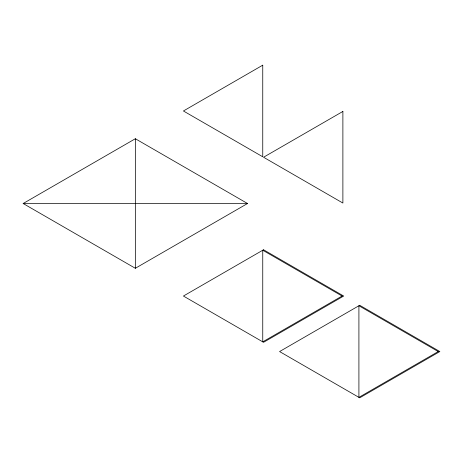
<?xml version="1.0" encoding="UTF-8"?>
<svg xmlns="http://www.w3.org/2000/svg" width="463" height="463" viewBox="0 0 463 463"><rect width="100%" height="100%" fill="white"/><g stroke="black" fill="none" stroke-linecap="round" stroke-linejoin="round"><path stroke-width="0.69" d="M23.15 203.512L135.341 138.738L247.526 203.512L135.341 268.28L23.15 203.512L247.526 203.512M135.341 138.738L135.341 268.28M262.752 65.179L183.417 110.981L262.752 156.783L262.752 65.179M342.886 111.444L263.551 157.246L342.886 203.049L342.886 111.444M263.551 249.777L183.417 296.042L263.551 342.307L343.691 296.042L263.551 249.777M342.088 296.042L262.752 341.844L262.752 250.24L342.088 296.042M359.716 305.291L279.583 351.556L359.716 397.821L439.85 351.556L359.716 305.291M438.247 351.556L358.912 397.364L358.912 305.754L438.247 351.556"/></g></svg>
